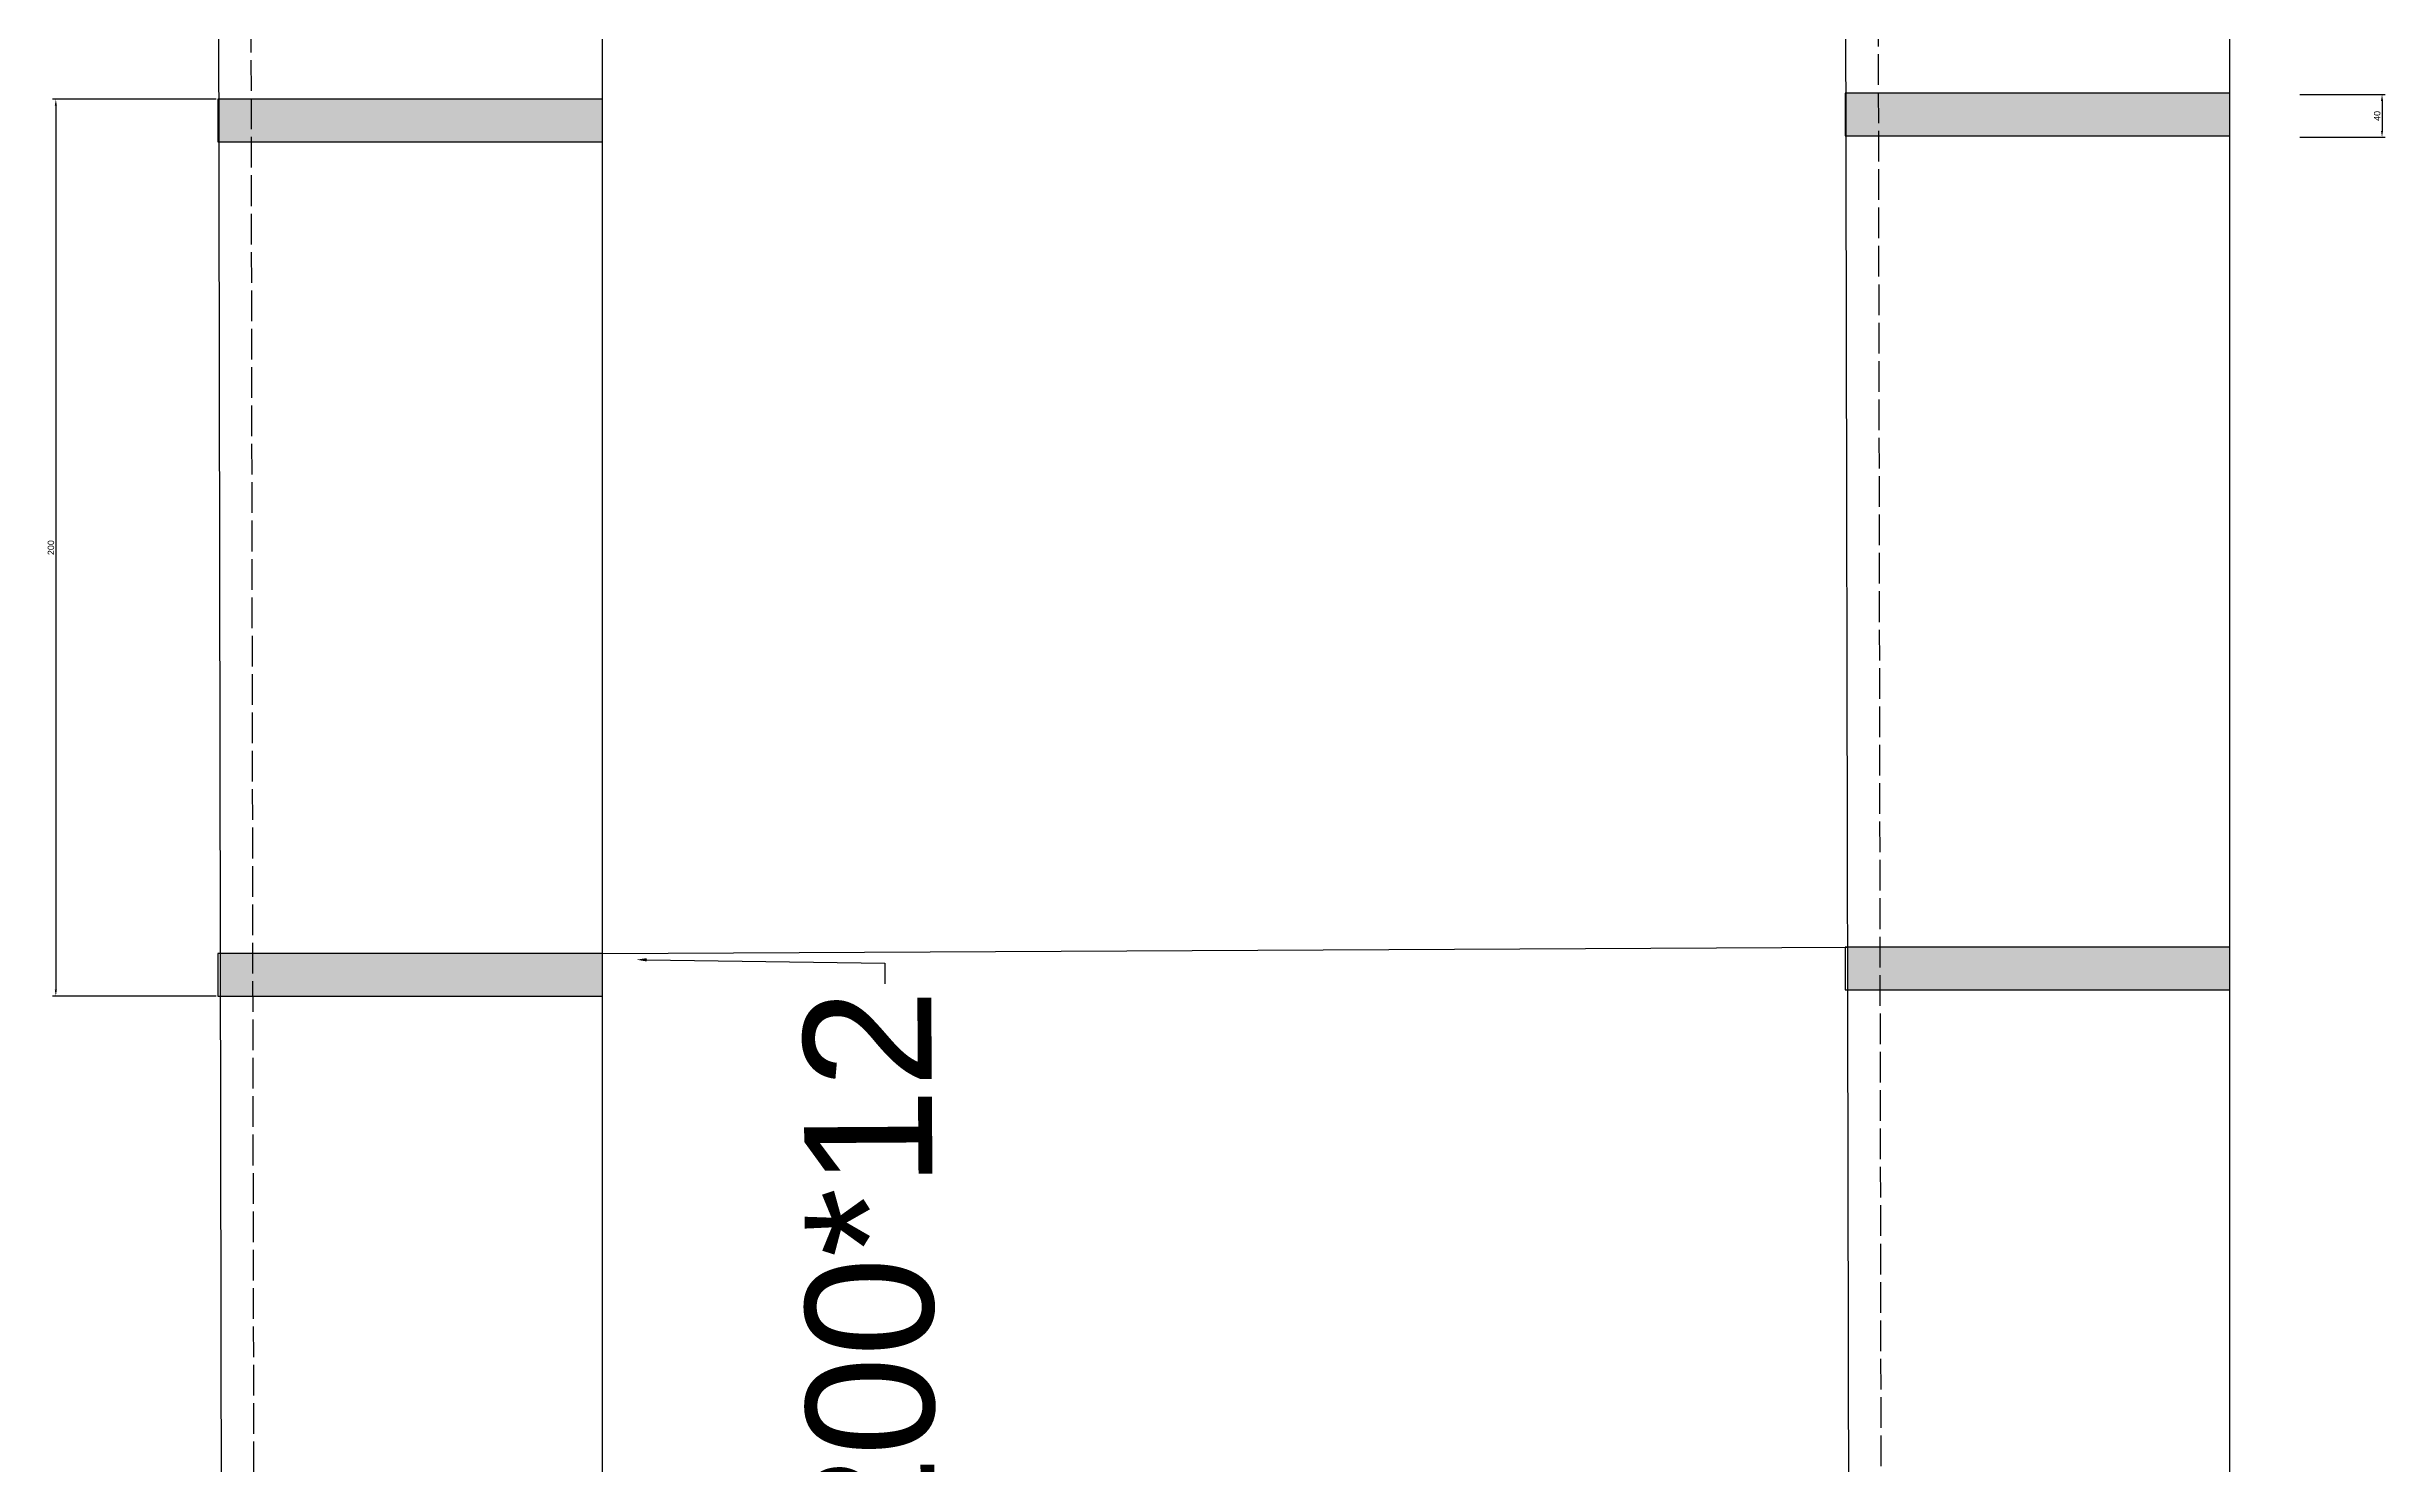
# Model space of a CAD drawing. Header units: millimetres. Extents: x 2999 to 7754, y 1967 to 8077.
# Drawn here: x 3039 to 3952, y 6817 to 7371 of the extents above; entities that cross this region are included whole.
import ezdxf
from ezdxf import colors
from ezdxf.entities.mleader import LeaderData, LeaderLine
from ezdxf.math import Vec2, Vec3

# ---------------------------------------------------------------- set-up
doc = ezdxf.new("R2010")
doc.units = ezdxf.units.MM
doc.linetypes.add('ACAD_ISO02W100', pattern=[15, 12, -3])
doc.styles.get("Standard").update_dxf_attribs({"font": 'arial.ttf'})
doc.dimstyles.new('ISO-25', dxfattribs={"dimtxt": 2.5, "dimasz": 2.5, "dimexe": 1.25, "dimexo": 0.625, "dimtad": 1, "dimtxsty": 'Standard', "dimcen": 2.5, "dimadec": 0, "dimazin": 0, "dimtfac": 1, "dimtmove": 0, "dimatfit": 3, "dimfxl": 1, "dimarcsym": 0})

# ---------------------------------------------------------------- blocks, each defined once
blk = doc.blocks.new('*D18')
at = {"color": 0, "lineweight": -2, "transparency": 16777216}
for p, q in [((3918.84, 7352.54), (3952.14, 7352.54)), ((3950.89, 7350.04), (3950.89, 7338.35)), ((3918.84, 7335.85), (3952.14, 7335.85))]:
    blk.add_line(p, q, dxfattribs=at)
at = {"color": 0, "transparency": 16777216}
for points in [[(3950.48, 7350.04), (3951.31, 7350.04), (3950.89, 7352.54)], [(3950.48, 7338.35), (3951.31, 7338.35), (3950.89, 7335.85)]]:
    blk.add_solid(points, dxfattribs=at)
at = {"layer": 'DEFPOINTS', "color": 0, "transparency": 16777216}
for p in [(3918.21, 7352.54), (3918.21, 7335.85), (3950.89, 7335.85)]:
    blk.add_point(p, dxfattribs=at)
at = {"color": 0, "transparency": 16777216, "insert": (3948.99, 7344.2), "char_height": 2.5, "attachment_point": 5, "rotation": 90}
blk.add_mtext('40', dxfattribs=at)
blk = doc.blocks.new('*D20')
at = {"color": 0, "lineweight": -2, "transparency": 16777216}
for p, q in [((3104.74, 7350.73), (3040.82, 7350.73)), ((3042.07, 7348.23), (3042.07, 7002.67)), ((3104.74, 7000.17), (3040.82, 7000.17))]:
    blk.add_line(p, q, dxfattribs=at)
at = {"color": 0, "transparency": 16777216}
for points in [[(3041.66, 7348.23), (3042.49, 7348.23), (3042.07, 7350.73)], [(3041.66, 7002.67), (3042.49, 7002.67), (3042.07, 7000.17)]]:
    blk.add_solid(points, dxfattribs=at)
at = {"layer": 'DEFPOINTS', "color": 0, "transparency": 16777216}
for p in [(3105.37, 7350.73), (3042.07, 7000.17), (3105.37, 7000.17)]:
    blk.add_point(p, dxfattribs=at)
at = {"color": 0, "transparency": 16777216, "insert": (3040.17, 7175.45), "char_height": 2.5, "attachment_point": 5, "rotation": 90}
blk.add_mtext('200', dxfattribs=at)

msp = doc.modelspace()

# ---------------------------------------------------------------- hatches: boundary and pattern name
h = msp.add_hatch(color=256)
h.dxf.hatch_style = 1
h.paths.add_polyline_path([(3255.61, 7350.727), (3105.646, 7350.727), (3105.677, 7334.033), (3255.61, 7334.033)])
h.paths.add_polyline_path([(3255.61, 7016.859), (3106.261, 7016.859), (3106.291, 7000.166), (3255.61, 7000.166)])
h.paths.add_polyline_path([(3255.61, 5347.522), (3109.334, 5347.522), (3109.365, 5330.829), (3255.793, 5330.829)])
h.paths.add_polyline_path([(3261.111, 4679.817), (3110.87, 4679.817), (3110.87, 4663.124), (3261.111, 4663.124)])
h = msp.add_hatch(color=256)
h.dxf.hatch_style = 1
h.paths.add_polyline_path([(3741.411, 7353.107), (3741.442, 7336.414), (3891.375, 7336.414), (3891.375, 7353.107)])
h.paths.add_polyline_path([(3742.025, 7019.24), (3742.056, 7002.547), (3891.375, 7002.547), (3891.375, 7019.24)])
h.paths.add_polyline_path([(3745.099, 5349.903), (3745.129, 5333.209), (3891.558, 5333.209), (3891.375, 5349.903)])
h.paths.add_polyline_path([(3746.635, 4682.198), (3746.635, 4665.505), (3896.876, 4665.505), (3896.876, 4682.198)])

# ---------------------------------------------------------------- linework, layer by layer
for p, q in [((3105.369, 7500.967), (3110.87, 4512.884)), ((3255.61, 7334.033), (3255.61, 7500.967)), ((3741.134, 7503.348), (3746.635, 4515.264)), ((3891.375, 7336.414), (3891.375, 7503.348)), ((3255.61, 7350.727), (3105.369, 7350.727)), ((3105.369, 7350.727), (3105.369, 7334.033)), ((3255.61, 7016.859), (3255.61, 7350.727)), ((3891.375, 7353.107), (3741.134, 7353.107)), ((3741.134, 7353.107), (3741.134, 7336.414)), ((3891.375, 7019.24), (3891.375, 7353.107)), ((3741.134, 7336.414), (3891.375, 7336.414)), ((3105.369, 7334.033), (3255.61, 7334.033)), ((3255.61, 7016.859), (3105.369, 7016.859)), ((3105.369, 7016.859), (3105.369, 7000.166)), ((3255.61, 7016.859), (3742.025, 7019.24)), ((3255.61, 5347.522), (3255.61, 7016.859)), ((3891.375, 7019.24), (3741.134, 7019.24)), ((3741.134, 7019.24), (3741.134, 7002.547)), ((3891.375, 5349.903), (3891.375, 7019.24)), ((3105.369, 7000.166), (3255.61, 7000.166)), ((3741.134, 7002.547), (3891.375, 7002.547))]:
    msp.add_line(p, q)
at = {"linetype": 'ACAD_ISO02W100'}
for p, q in [((3118.056, 7500.99), (3123.557, 4512.907)), ((3753.821, 7503.371), (3759.322, 4515.288))]:
    msp.add_line(p, q, dxfattribs=at)

# ---------------------------------------------------------------- dimensions: what is measured, and where the dimension line sits
for base, p1, p2, text, picture, middle in [((3042.075, 7000.166), (3105.369, 7350.727), (3105.369, 7000.166), '200', '*D20', (3040.173, 7175.446)), ((3950.894, 7335.851), (3918.215, 7352.545), (3918.215, 7335.851), '40', '*D18', (3948.992, 7344.198))]:
    dim = msp.add_linear_dim(base=base, p1=p1, p2=p2, angle=90, text=text, dimstyle='ISO-25')
    dim.commit()
    dim.dimension.update_dxf_attribs({"geometry": picture, "text_midpoint": middle})

# ---------------------------------------------------------------- leaders
ml = msp.add_multileader_mtext('Standard')
ml.set_content('Batten plate 200*12', color=256)
ml.set_leader_properties()
ml.build(insert=Vec2(0, 0))
ctx = ml.context
ctx.base_point, ctx.char_height, ctx.plane_origin, ctx.plane_x_axis, ctx.plane_y_axis = Vec3(3370.065, 6396.159), 50, Vec3(3268.94, 7014.386), Vec3(-0.0066928, 0.9999776), Vec3(-0.9999776, -0.0066928)
ctx.text_align_type = 2
notes = []
notes.append((ctx, [(0, (1, 1, 0), (3365.936, 7012.988), (0.0066928, -0.9999776), 8, [(0, [(3268.94, 7014.386)], 0, [])])]))
ctx.mtext.insert, ctx.mtext.text_direction, ctx.mtext.rotation, ctx.mtext.alignment, ctx.mtext.flow_direction = Vec3(3334.063, 7002.774), Vec3(-0.0066928, 0.9999776), 1.5774892, 3, 5
for ctx, leaders in notes:
    for number, flags, end, landing, length, lines in leaders:
        leader = LeaderData()
        leader.index, (leader.has_last_leader_line, leader.has_dogleg_vector, leader.attachment_direction) = number, flags
        leader.last_leader_point, leader.dogleg_vector, leader.dogleg_length = Vec3(end), Vec3(landing), length
        for number, points, colour, breaks in lines:
            line = LeaderLine()
            line.index, line.vertices, line.color, line.breaks = number, Vec3.list(points), colors.encode_raw_color(colour), breaks
            leader.lines.append(line)
        ctx.leaders.append(leader)

doc.saveas('drawing.dxf')
